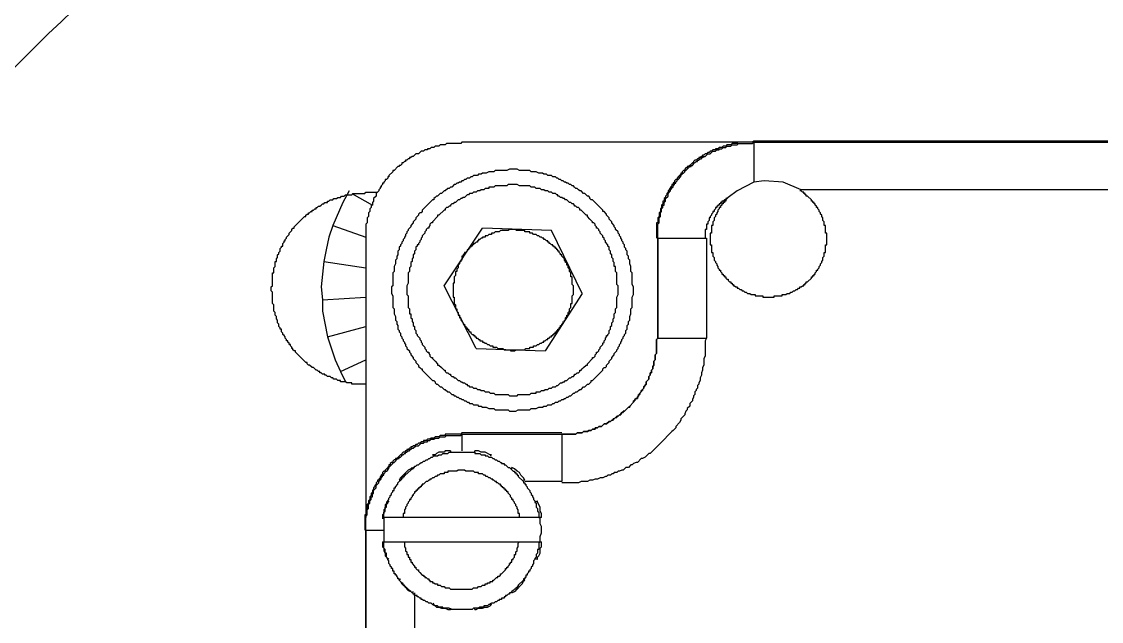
# Model space of a CAD drawing. Header units: inches. Extents: x 0 to 11, y 0.3 to 17.
# Drawn here: x 1.012 to 1.715, y 6.819 to 7.209 of the extents above; entities that cross this region are included whole.
import ezdxf

# ---------------------------------------------------------------- set-up
doc = ezdxf.new("R2010")
doc.units = ezdxf.units.IN
doc.header["$MEASUREMENT"] = 0
doc.layers.add('Layer 1', color=7, linetype='Continuous')

msp = doc.modelspace()

# ---------------------------------------------------------------- linework, layer by layer
at = {"layer": 'Layer 1', "color": 7, "lineweight": 25, "true_color": 0xffffff}
for points in [[(1.00667, 7.17917), (1.02917, 7.20166), (1.0375, 7.20916), (1.045, 7.21666)], [(1.29833, 7.13083), (1.2975, 7.13), (1.28833, 7.13), (1.2875, 7.12916), (1.28417, 7.12916), (1.28333, 7.12834), (1.28084, 7.12834), (1.28, 7.1275), (1.27833, 7.1275), (1.2775, 7.12667), (1.27583, 7.12667), (1.27583, 7.12583), (1.27417, 7.12583), (1.27334, 7.125), (1.27167, 7.125), (1.27083, 7.12417), (1.27, 7.12333), (1.26833, 7.12333), (1.26667, 7.12166), (1.26584, 7.12166), (1.265, 7.12084), (1.26417, 7.12084), (1.26417, 7.12), (1.26333, 7.12), (1.2625, 7.11917), (1.26166, 7.11917), (1.26166, 7.11833), (1.26083, 7.11833), (1.26, 7.1175), (1.25917, 7.1175), (1.25917, 7.11667), (1.25833, 7.11583), (1.2575, 7.11583), (1.2575, 7.115), (1.25667, 7.115), (1.25416, 7.11249), (1.25334, 7.11249), (1.25334, 7.11167), (1.25083, 7.10917), (1.25083, 7.10833), (1.25, 7.10833), (1.25, 7.1075), (1.24917, 7.10666), (1.24833, 7.10666), (1.24833, 7.10583), (1.2475, 7.10499), (1.2475, 7.10417), (1.24666, 7.10417), (1.24666, 7.10334), (1.24584, 7.1025), (1.24584, 7.10167), (1.245, 7.10167), (1.245, 7.10083), (1.24417, 7.1), (1.24417, 7.09916), (1.2425, 7.09749), (1.2425, 7.09584), (1.24083, 7.09417), (1.24083, 7.0925), (1.24, 7.09166), (1.24, 7.09001), (1.23917, 7.09001), (1.23917, 7.08834), (1.23834, 7.0875), (1.23834, 7.08583), (1.2375, 7.085), (1.2375, 7.08251), (1.23667, 7.08167), (1.23667, 7.07833), (1.23583, 7.0775), (1.23583, 7.06833)], [(1.48083, 7.13083), (1.29833, 7.13083)], [(1.48834, 7.13167), (1.4875, 7.13083), (1.4775, 7.13083), (1.4775, 7.13), (1.47417, 7.13), (1.47333, 7.12916), (1.47083, 7.12916), (1.47, 7.12834), (1.46834, 7.12834), (1.4675, 7.1275), (1.46583, 7.1275), (1.465, 7.12667), (1.46333, 7.12667), (1.46333, 7.12583), (1.46167, 7.12583), (1.46084, 7.125), (1.46, 7.125), (1.45917, 7.12417), (1.45833, 7.12417), (1.4575, 7.12333), (1.45667, 7.12333), (1.45583, 7.1225), (1.455, 7.1225), (1.455, 7.12166), (1.45417, 7.12166), (1.45334, 7.12084), (1.4525, 7.12084), (1.4525, 7.12), (1.45167, 7.12), (1.45083, 7.11917), (1.45, 7.11917), (1.44916, 7.11833), (1.44916, 7.1175), (1.44833, 7.1175), (1.4475, 7.11667), (1.44667, 7.11583), (1.44583, 7.115), (1.445, 7.115), (1.445, 7.11416), (1.44417, 7.11416), (1.44333, 7.11334), (1.44333, 7.11249), (1.4425, 7.11249), (1.44166, 7.11167), (1.44166, 7.11084), (1.44084, 7.11084), (1.44084, 7.11), (1.44, 7.10917), (1.43917, 7.10833), (1.43833, 7.1075), (1.43833, 7.10666), (1.4375, 7.10666), (1.43667, 7.10583), (1.43667, 7.10499), (1.43583, 7.10417), (1.43583, 7.10334), (1.435, 7.10334), (1.435, 7.1025), (1.43416, 7.10167), (1.43416, 7.10083), (1.43334, 7.10083), (1.43334, 7.1), (1.4325, 7.09916), (1.4325, 7.09833), (1.43167, 7.09749), (1.43167, 7.09667), (1.43083, 7.09584), (1.43083, 7.095), (1.43, 7.09417), (1.43, 7.0925), (1.42917, 7.0925), (1.42917, 7.09083), (1.42833, 7.09001), (1.42833, 7.08834), (1.4275, 7.0875), (1.4275, 7.08583), (1.42667, 7.085), (1.42667, 7.08251), (1.42584, 7.08167), (1.42584, 7.07833), (1.425, 7.07833), (1.425, 7.06833)], [(1.42584, 7.06833), (1.42584, 7.0775), (1.42667, 7.07833), (1.42667, 7.08167), (1.4275, 7.08251), (1.4275, 7.085), (1.42833, 7.08583), (1.42833, 7.0875), (1.42917, 7.08834), (1.42917, 7.09001), (1.43, 7.09001), (1.43, 7.09166), (1.43083, 7.0925), (1.43083, 7.09417), (1.4325, 7.09584), (1.4325, 7.09749), (1.43416, 7.09916), (1.43416, 7.1), (1.435, 7.10083), (1.435, 7.10167), (1.43583, 7.10167), (1.43583, 7.1025), (1.43667, 7.10334), (1.43667, 7.10417), (1.4375, 7.10417), (1.4375, 7.10499), (1.43833, 7.10583), (1.43833, 7.10666), (1.43917, 7.10666), (1.44, 7.1075), (1.44, 7.10833), (1.44084, 7.10833), (1.44084, 7.10917), (1.44333, 7.11167), (1.44333, 7.11249), (1.44417, 7.11249), (1.44667, 7.115), (1.4475, 7.115), (1.4475, 7.11583), (1.44833, 7.11583), (1.44916, 7.11667), (1.44916, 7.1175), (1.45, 7.1175), (1.45083, 7.11833), (1.45167, 7.11833), (1.45167, 7.11917), (1.4525, 7.11917), (1.45334, 7.12), (1.45417, 7.12), (1.45417, 7.12084), (1.455, 7.12084), (1.45583, 7.12166), (1.45667, 7.12166), (1.4575, 7.1225), (1.45833, 7.12333), (1.46, 7.12333), (1.46084, 7.12417), (1.46167, 7.125), (1.46333, 7.125), (1.46417, 7.12583), (1.46583, 7.12583), (1.46583, 7.12667), (1.4675, 7.12667), (1.46834, 7.1275), (1.47, 7.1275), (1.47083, 7.12834), (1.47333, 7.12834), (1.47417, 7.12916), (1.4775, 7.12916), (1.47833, 7.13), (1.4875, 7.13), (1.48834, 7.13083), (1.48834, 7.10499), (1.4775, 7.09916), (1.47167, 7.095), (1.47083, 7.09417), (1.47, 7.09417), (1.47, 7.09333), (1.46916, 7.09333), (1.46834, 7.0925), (1.4675, 7.0925), (1.4675, 7.09166), (1.46667, 7.09166), (1.46667, 7.09083), (1.46583, 7.09083), (1.46583, 7.09001), (1.465, 7.09001), (1.465, 7.08917), (1.46417, 7.08917), (1.46417, 7.08834), (1.46333, 7.08834), (1.46333, 7.0875), (1.4625, 7.08667), (1.4625, 7.08583), (1.46167, 7.08583), (1.46167, 7.085), (1.46084, 7.08416), (1.46084, 7.08333), (1.46, 7.08251), (1.46, 7.08167), (1.45917, 7.08167), (1.45917, 7.08), (1.45833, 7.07917), (1.45833, 7.0775), (1.4575, 7.0775), (1.4575, 7.07416), (1.45667, 7.07416), (1.45667, 7.06833)], [(2.10333, 7.13167), (1.48834, 7.13167)], [(1.48834, 7.13083), (2.10333, 7.13083)], [(1.32834, 6.95667), (1.32917, 6.95584), (1.33333, 6.95584), (1.335, 6.95667), (1.3425, 6.95667), (1.34334, 6.95751), (1.34667, 6.95751), (1.34833, 6.95833), (1.35083, 6.95833), (1.35166, 6.95916), (1.35333, 6.95916), (1.35417, 6.96), (1.35667, 6.96), (1.3575, 6.96083), (1.35833, 6.96083), (1.35916, 6.96167), (1.36083, 6.96167), (1.36167, 6.9625), (1.3625, 6.9625), (1.36334, 6.96334), (1.36417, 6.96334), (1.365, 6.96417), (1.36583, 6.96417), (1.36667, 6.96501), (1.3675, 6.96501), (1.36833, 6.96583), (1.36917, 6.96583), (1.37084, 6.9675), (1.37166, 6.9675), (1.3725, 6.96833), (1.37333, 6.96833), (1.37417, 6.96917), (1.375, 6.97), (1.37583, 6.97), (1.3775, 6.97167), (1.37834, 6.97167), (1.38, 6.97333), (1.38083, 6.97333), (1.3825, 6.975), (1.3825, 6.97583), (1.38333, 6.97583), (1.38417, 6.97667), (1.385, 6.9775), (1.39, 6.9825), (1.39, 6.98333), (1.39084, 6.98417), (1.39167, 6.98417), (1.3925, 6.985), (1.3925, 6.98584), (1.39417, 6.98749), (1.39417, 6.98834), (1.395, 6.98916), (1.39583, 6.99), (1.39583, 6.99083), (1.3975, 6.9925), (1.3975, 6.99333), (1.39917, 6.995), (1.39917, 6.99584), (1.4, 6.99666), (1.4, 6.9975), (1.40083, 6.99833), (1.40083, 6.99917), (1.40167, 7), (1.40167, 7.00083), (1.4025, 7.00167), (1.4025, 7.0025), (1.40333, 7.00334), (1.40333, 7.00416), (1.40417, 7.005), (1.40417, 7.00583), (1.405, 7.00667), (1.405, 7.00833), (1.40584, 7.00917), (1.40584, 7.01166), (1.40666, 7.01251), (1.40666, 7.01416), (1.4075, 7.015), (1.4075, 7.0175), (1.40833, 7.01917), (1.40833, 7.0225), (1.40917, 7.02333), (1.40917, 7.03), (1.41, 7.03167), (1.41, 7.03666), (1.40917, 7.03833), (1.40917, 7.04583), (1.40833, 7.04667), (1.40833, 7.04999), (1.4075, 7.05166), (1.4075, 7.05417), (1.40666, 7.055), (1.40666, 7.05667), (1.40584, 7.0575), (1.40584, 7.06), (1.405, 7.06083), (1.405, 7.06167), (1.40417, 7.0625), (1.40417, 7.06417), (1.40333, 7.065), (1.40333, 7.06584), (1.4025, 7.06666), (1.4025, 7.0675), (1.40167, 7.06833), (1.40167, 7.06917), (1.40083, 7.07), (1.40083, 7.07083), (1.4, 7.07167), (1.4, 7.0725), (1.39834, 7.07416), (1.39834, 7.07501), (1.3975, 7.07583), (1.3975, 7.07666), (1.39583, 7.07833), (1.39583, 7.07917), (1.39417, 7.08084), (1.39417, 7.08167), (1.3925, 7.08333), (1.3925, 7.08416), (1.39084, 7.08583), (1.39, 7.08583), (1.39, 7.08667), (1.38917, 7.0875), (1.38833, 7.08834), (1.385, 7.09166), (1.38417, 7.0925), (1.38333, 7.09333), (1.3825, 7.09333), (1.38167, 7.09417), (1.38167, 7.095), (1.38083, 7.09584), (1.38, 7.09584), (1.37834, 7.09749), (1.3775, 7.09749), (1.37583, 7.09916), (1.375, 7.09916), (1.37417, 7.1), (1.37333, 7.10083), (1.3725, 7.10083), (1.37166, 7.10167), (1.37084, 7.1025), (1.37, 7.1025), (1.36917, 7.10334), (1.36833, 7.10334), (1.3675, 7.10417), (1.36667, 7.10417), (1.36583, 7.10499), (1.365, 7.10499), (1.36417, 7.10583), (1.36334, 7.10583), (1.3625, 7.10666), (1.36167, 7.10666), (1.36083, 7.1075), (1.36, 7.1075), (1.35916, 7.10833), (1.3575, 7.10833), (1.35667, 7.10917), (1.35417, 7.10917), (1.35333, 7.11), (1.35166, 7.11), (1.35083, 7.11084), (1.34833, 7.11084), (1.34667, 7.11167), (1.34334, 7.11167), (1.3425, 7.11249), (1.33584, 7.11249), (1.33417, 7.11334), (1.32917, 7.11334), (1.3275, 7.11249), (1.32, 7.11249), (1.31917, 7.11167), (1.31584, 7.11167), (1.31417, 7.11084), (1.31167, 7.11084), (1.31083, 7.11), (1.30916, 7.11), (1.30834, 7.10917), (1.30583, 7.10917), (1.305, 7.10833), (1.30417, 7.10833), (1.30333, 7.1075), (1.30167, 7.1075), (1.30084, 7.10666), (1.3, 7.10666), (1.29917, 7.10583), (1.29833, 7.10583), (1.2975, 7.10499), (1.29666, 7.10499), (1.29583, 7.10417), (1.295, 7.10417), (1.29417, 7.10334), (1.29333, 7.10334), (1.29167, 7.10167), (1.29083, 7.10167), (1.29, 7.10083), (1.28916, 7.10083), (1.2875, 7.09916), (1.28667, 7.09916), (1.285, 7.09749), (1.28417, 7.09749), (1.2825, 7.09584), (1.28166, 7.09584), (1.28084, 7.095), (1.28, 7.09417), (1.28, 7.09333), (1.27917, 7.09333), (1.27417, 7.08834), (1.27334, 7.0875), (1.2725, 7.08667), (1.2725, 7.08583), (1.27167, 7.085), (1.27083, 7.085), (1.27, 7.08416), (1.27, 7.08333), (1.26917, 7.08251), (1.26833, 7.08167), (1.26833, 7.08084), (1.2675, 7.08), (1.26667, 7.07917), (1.26667, 7.07833), (1.265, 7.07666), (1.265, 7.07583), (1.26333, 7.07416), (1.26333, 7.07334), (1.2625, 7.0725), (1.2625, 7.07167), (1.26166, 7.07083), (1.26166, 7.07), (1.26083, 7.06917), (1.26083, 7.06833), (1.26, 7.0675), (1.26, 7.06666), (1.25917, 7.06584), (1.25917, 7.065), (1.25833, 7.06417), (1.25833, 7.06333), (1.2575, 7.0625), (1.2575, 7.06083), (1.25667, 7.06), (1.25667, 7.0575), (1.25583, 7.05667), (1.25583, 7.055), (1.255, 7.05417), (1.255, 7.05166), (1.25416, 7.04999), (1.25416, 7.04667), (1.25334, 7.04583), (1.25334, 7.0375), (1.2525, 7.03666), (1.2525, 7.0325), (1.25334, 7.03083), (1.25334, 7.02333), (1.25416, 7.0225), (1.25416, 7.01917), (1.255, 7.0175), (1.255, 7.015), (1.25583, 7.01416), (1.25583, 7.01251), (1.25667, 7.01166), (1.25667, 7.00917), (1.2575, 7.00833), (1.2575, 7.0075), (1.25833, 7.00667), (1.25833, 7.005), (1.25917, 7.00416), (1.25917, 7.00334), (1.26, 7.0025), (1.26, 7.00167), (1.26083, 7.00083), (1.26083, 7), (1.26166, 6.99917), (1.26166, 6.99833), (1.2625, 6.9975), (1.2625, 6.99666), (1.26417, 6.995), (1.26417, 6.99417), (1.265, 6.99333), (1.265, 6.9925), (1.26667, 6.99083), (1.26667, 6.99), (1.26833, 6.98834), (1.26833, 6.98749), (1.26917, 6.98667), (1.27, 6.98584), (1.27, 6.985), (1.27083, 6.98417), (1.27167, 6.98333), (1.2725, 6.98333), (1.2725, 6.9825), (1.27833, 6.97667), (1.27917, 6.97583), (1.28, 6.97583), (1.28084, 6.975), (1.28084, 6.97416), (1.28166, 6.97333), (1.2825, 6.97333), (1.28417, 6.97167), (1.285, 6.97167), (1.28667, 6.97), (1.2875, 6.97), (1.28916, 6.96833), (1.29, 6.96833), (1.29083, 6.9675), (1.29167, 6.96666), (1.2925, 6.96666), (1.29333, 6.96583), (1.29417, 6.96583), (1.295, 6.96501), (1.29583, 6.96501), (1.29666, 6.96417), (1.2975, 6.96417), (1.29833, 6.96334), (1.29917, 6.96334), (1.3, 6.9625), (1.30084, 6.9625), (1.30167, 6.96167), (1.3025, 6.96167), (1.30333, 6.96083), (1.305, 6.96083), (1.30583, 6.96), (1.30834, 6.96), (1.30916, 6.95916), (1.31083, 6.95916), (1.31167, 6.95833), (1.31417, 6.95833), (1.31584, 6.95751), (1.31917, 6.95751), (1.32, 6.95667), (1.32834, 6.95667)], [(1.32834, 6.96666), (1.32917, 6.96583), (1.33417, 6.96583), (1.335, 6.96666), (1.3425, 6.96666), (1.34334, 6.9675), (1.34667, 6.9675), (1.34667, 6.96833), (1.34917, 6.96833), (1.35, 6.96917), (1.35166, 6.96917), (1.3525, 6.97), (1.35417, 6.97), (1.355, 6.97084), (1.35667, 6.97084), (1.3575, 6.97167), (1.35916, 6.97167), (1.36, 6.97249), (1.36083, 6.97249), (1.3625, 6.97416), (1.36334, 6.97416), (1.36417, 6.975), (1.365, 6.975), (1.36583, 6.97583), (1.36667, 6.97583), (1.3675, 6.97667), (1.36833, 6.9775), (1.36917, 6.9775), (1.37, 6.97834), (1.37084, 6.97834), (1.37166, 6.97917), (1.37166, 6.97999), (1.3725, 6.97999), (1.37333, 6.98083), (1.37417, 6.98083), (1.375, 6.98166), (1.375, 6.9825), (1.37583, 6.9825), (1.37667, 6.98333), (1.3775, 6.98417), (1.37916, 6.98584), (1.38, 6.98584), (1.38, 6.98667), (1.38333, 6.99), (1.38333, 6.99083), (1.38417, 6.99083), (1.385, 6.99167), (1.385, 6.9925), (1.38583, 6.99333), (1.38583, 6.99417), (1.38666, 6.99417), (1.3875, 6.995), (1.3875, 6.99584), (1.38833, 6.99666), (1.38833, 6.9975), (1.39, 6.99917), (1.39, 7), (1.39084, 7.00083), (1.39084, 7.00167), (1.39167, 7.0025), (1.39167, 7.00334), (1.3925, 7.00416), (1.3925, 7.005), (1.39333, 7.005), (1.39333, 7.00583), (1.39417, 7.00667), (1.39417, 7.00833), (1.395, 7.00917), (1.395, 7.01084), (1.39583, 7.01166), (1.39583, 7.01333), (1.39667, 7.01416), (1.39667, 7.01583), (1.3975, 7.01667), (1.3975, 7.01917), (1.39834, 7.02001), (1.39834, 7.0225), (1.39917, 7.02333), (1.39917, 7.03), (1.4, 7.03167), (1.4, 7.0375), (1.39917, 7.03833), (1.39917, 7.04583), (1.39834, 7.04667), (1.39834, 7.04999), (1.3975, 7.04999), (1.3975, 7.0525), (1.39667, 7.05333), (1.39667, 7.055), (1.39583, 7.05583), (1.39583, 7.0575), (1.395, 7.05834), (1.395, 7.06), (1.39417, 7.06083), (1.39417, 7.0625), (1.39333, 7.06333), (1.39333, 7.06417), (1.39167, 7.06584), (1.39167, 7.06666), (1.39084, 7.0675), (1.39084, 7.06833), (1.39, 7.06917), (1.39, 7.07), (1.38833, 7.07167), (1.38833, 7.0725), (1.3875, 7.07334), (1.3875, 7.07416), (1.38666, 7.07501), (1.38583, 7.07501), (1.38583, 7.07583), (1.385, 7.07666), (1.385, 7.0775), (1.38417, 7.07833), (1.38333, 7.07833), (1.38333, 7.07917), (1.3825, 7.08), (1.38167, 7.08084), (1.38, 7.08251), (1.38, 7.08333), (1.37916, 7.08333), (1.37583, 7.08667), (1.375, 7.08667), (1.375, 7.0875), (1.37417, 7.08834), (1.37333, 7.08834), (1.3725, 7.08917), (1.37166, 7.08917), (1.37166, 7.09001), (1.37084, 7.09083), (1.37, 7.09083), (1.36917, 7.09166), (1.36833, 7.09166), (1.36667, 7.09333), (1.36583, 7.09333), (1.365, 7.09417), (1.36417, 7.09417), (1.36334, 7.095), (1.3625, 7.095), (1.36167, 7.09584), (1.36083, 7.09584), (1.36083, 7.09667), (1.36, 7.09667), (1.35916, 7.09749), (1.3575, 7.09749), (1.35667, 7.09833), (1.355, 7.09833), (1.35417, 7.09916), (1.3525, 7.09916), (1.35166, 7.1), (1.35, 7.1), (1.34917, 7.10083), (1.34667, 7.10083), (1.34583, 7.10167), (1.34334, 7.10167), (1.3425, 7.1025), (1.33584, 7.1025), (1.33417, 7.10334), (1.32834, 7.10334), (1.3275, 7.1025), (1.32, 7.1025), (1.31917, 7.10167), (1.31584, 7.10167), (1.31584, 7.10083), (1.31333, 7.10083), (1.3125, 7.1), (1.31083, 7.1), (1.31, 7.09916), (1.30834, 7.09916), (1.3075, 7.09833), (1.30583, 7.09833), (1.305, 7.09749), (1.30333, 7.09749), (1.3025, 7.09667), (1.30167, 7.09667), (1.30084, 7.09584), (1.3, 7.095), (1.29917, 7.095), (1.29833, 7.09417), (1.2975, 7.09417), (1.29666, 7.09333), (1.29583, 7.09333), (1.29417, 7.09166), (1.29333, 7.09166), (1.2925, 7.09083), (1.29167, 7.09083), (1.29083, 7.09001), (1.29083, 7.08917), (1.29, 7.08917), (1.28916, 7.08834), (1.28833, 7.08834), (1.2875, 7.0875), (1.2875, 7.08667), (1.28667, 7.08667), (1.28333, 7.08333), (1.2825, 7.08333), (1.2825, 7.08251), (1.27917, 7.07917), (1.27917, 7.07833), (1.27833, 7.07833), (1.2775, 7.0775), (1.2775, 7.07666), (1.27667, 7.07583), (1.27667, 7.07501), (1.27583, 7.07501), (1.275, 7.07416), (1.275, 7.07334), (1.27417, 7.0725), (1.27417, 7.07167), (1.2725, 7.07), (1.2725, 7.06917), (1.27167, 7.06833), (1.27167, 7.0675), (1.27083, 7.06666), (1.27083, 7.06584), (1.27, 7.065), (1.27, 7.06417), (1.26917, 7.06417), (1.26917, 7.06333), (1.26833, 7.0625), (1.26833, 7.06083), (1.2675, 7.06), (1.2675, 7.05834), (1.26667, 7.0575), (1.26667, 7.05583), (1.26584, 7.055), (1.26584, 7.05333), (1.265, 7.0525), (1.265, 7.04999), (1.26417, 7.04917), (1.26417, 7.04667), (1.26333, 7.04583), (1.26333, 7.03917), (1.2625, 7.0375), (1.2625, 7.03167), (1.26333, 7.03083), (1.26333, 7.02333), (1.26417, 7.0225), (1.26417, 7.01917), (1.265, 7.01917), (1.265, 7.01667), (1.26584, 7.01583), (1.26584, 7.01416), (1.26667, 7.01333), (1.26667, 7.01166), (1.2675, 7.01084), (1.2675, 7.00917), (1.26833, 7.00833), (1.26833, 7.00667), (1.26917, 7.00583), (1.26917, 7.005), (1.27083, 7.00334), (1.27083, 7.0025), (1.27167, 7.00167), (1.27167, 7.00083), (1.2725, 7), (1.2725, 6.99917), (1.27417, 6.9975), (1.27417, 6.99666), (1.275, 6.99584), (1.275, 6.995), (1.27583, 6.99417), (1.27667, 6.99417), (1.27667, 6.99333), (1.2775, 6.9925), (1.2775, 6.99167), (1.27833, 6.99083), (1.27917, 6.99083), (1.27917, 6.99), (1.28, 6.98916), (1.28084, 6.98834), (1.2825, 6.98667), (1.2825, 6.98584), (1.28333, 6.98584), (1.285, 6.98417), (1.28583, 6.98333), (1.28667, 6.9825), (1.2875, 6.9825), (1.2875, 6.98166), (1.28833, 6.98083), (1.28916, 6.98083), (1.29, 6.97999), (1.29083, 6.97999), (1.29083, 6.97917), (1.29167, 6.97834), (1.2925, 6.97834), (1.29333, 6.9775), (1.29417, 6.9775), (1.295, 6.97667), (1.29583, 6.97583), (1.29666, 6.97583), (1.2975, 6.975), (1.29833, 6.975), (1.29917, 6.97416), (1.3, 6.97416), (1.30084, 6.97333), (1.30167, 6.97333), (1.30167, 6.97249), (1.3025, 6.97249), (1.30333, 6.97167), (1.305, 6.97167), (1.30583, 6.97084), (1.3075, 6.97084), (1.30834, 6.97), (1.31, 6.97), (1.31083, 6.96917), (1.3125, 6.96917), (1.31333, 6.96833), (1.31584, 6.96833), (1.31666, 6.9675), (1.31917, 6.9675), (1.32, 6.96666), (1.32834, 6.96666)], [(2.0725, 7.1), (1.51917, 7.1), (1.5075, 7.10499), (1.495, 7.10583), (1.48834, 7.10499)], [(1.23583, 6.97333), (1.22666, 6.97333), (1.22666, 6.97416), (1.22333, 6.97416), (1.2225, 6.975), (1.21916, 6.975), (1.21916, 6.97583), (1.2175, 6.97583), (1.21667, 6.97667), (1.215, 6.97667), (1.21417, 6.9775), (1.21333, 6.9775), (1.2125, 6.97834), (1.21084, 6.97834), (1.21, 6.97917), (1.20917, 6.97917), (1.20917, 6.97999), (1.2075, 6.97999), (1.20667, 6.98083), (1.20583, 6.98083), (1.20583, 6.98166), (1.205, 6.98166), (1.20417, 6.9825), (1.20334, 6.9825), (1.2025, 6.98333), (1.20167, 6.98417), (1.20083, 6.98417), (1.19916, 6.98584), (1.19833, 6.98584), (1.1975, 6.98667), (1.1975, 6.98749), (1.19667, 6.98749), (1.19, 6.99417), (1.19, 6.995), (1.18917, 6.995), (1.18833, 6.99584), (1.18833, 6.99666), (1.1875, 6.99666), (1.1875, 6.9975), (1.18667, 6.99833), (1.18667, 6.99917), (1.18583, 6.99917), (1.18583, 7), (1.185, 7.00083), (1.185, 7.00167), (1.18416, 7.00167), (1.18416, 7.0025), (1.18334, 7.00334), (1.18334, 7.00416), (1.1825, 7.005), (1.18167, 7.00583), (1.18167, 7.00667), (1.18083, 7.0075), (1.18083, 7.00917), (1.18, 7.00917), (1.18, 7.01), (1.17917, 7.01084), (1.17917, 7.01251), (1.17833, 7.01333), (1.17833, 7.015), (1.1775, 7.01583), (1.1775, 7.0175), (1.17667, 7.01834), (1.17667, 7.02001), (1.17584, 7.02083), (1.17584, 7.025), (1.175, 7.02584), (1.175, 7.03334), (1.17417, 7.03417), (1.17417, 7.03666), (1.175, 7.0375), (1.175, 7.04583), (1.17584, 7.04583), (1.17584, 7.04917), (1.17667, 7.04999), (1.17667, 7.05333), (1.1775, 7.05333), (1.1775, 7.055), (1.17833, 7.05583), (1.17833, 7.0575), (1.17917, 7.05834), (1.17917, 7.05916), (1.18, 7.06), (1.18, 7.06167), (1.18083, 7.0625), (1.18083, 7.06333), (1.18167, 7.06333), (1.18167, 7.065), (1.1825, 7.06584), (1.1825, 7.06666), (1.18334, 7.06666), (1.18334, 7.0675), (1.18416, 7.06833), (1.18416, 7.06917), (1.18583, 7.07083), (1.18583, 7.07167), (1.18667, 7.0725), (1.1875, 7.07334), (1.1875, 7.07416), (1.18833, 7.07501), (1.18917, 7.07501), (1.18917, 7.07583), (1.19333, 7.08), (1.19417, 7.08084), (1.19583, 7.08251), (1.19667, 7.08251), (1.19667, 7.08333), (1.1975, 7.08416), (1.19833, 7.08416), (1.19833, 7.085), (1.19916, 7.085), (1.2, 7.08583), (1.20083, 7.08583), (1.20083, 7.08667), (1.20167, 7.08667), (1.2025, 7.0875), (1.20334, 7.0875), (1.20334, 7.08834), (1.20417, 7.08834), (1.205, 7.08917), (1.20583, 7.08917), (1.20667, 7.09001), (1.2075, 7.09083), (1.20833, 7.09083), (1.20917, 7.09166), (1.21084, 7.09166), (1.21084, 7.0925), (1.21167, 7.0925), (1.2125, 7.09333), (1.21417, 7.09333), (1.215, 7.09417), (1.21667, 7.09417), (1.2175, 7.095), (1.21916, 7.095), (1.22, 7.09584), (1.22167, 7.09584), (1.2225, 7.09667), (1.22666, 7.09667), (1.2275, 7.09749), (1.235, 7.09749), (1.23583, 7.09833), (1.2375, 7.09833)], [(1.225, 7.09916), (1.22083, 7.09166), (1.21417, 7.07666)], [(1.22666, 7.09749), (1.24, 7.09001)], [(1.2375, 7.09833), (1.24333, 7.09833)], [(1.47167, 7.095), (1.47, 7.09333), (1.47, 7.0925), (1.46916, 7.0925), (1.46916, 7.09166), (1.46834, 7.09166), (1.46834, 7.09083), (1.4675, 7.09083), (1.4675, 7.09001), (1.46667, 7.08917), (1.46667, 7.08834), (1.46583, 7.08834), (1.46583, 7.0875), (1.465, 7.08667), (1.465, 7.08583), (1.46417, 7.085), (1.46417, 7.08416), (1.46333, 7.08333), (1.46333, 7.08251), (1.4625, 7.08167), (1.4625, 7.08), (1.46167, 7.07917), (1.46167, 7.07666), (1.46084, 7.07666), (1.46084, 7.07167), (1.46, 7.07167), (1.46, 7.06417), (1.46084, 7.06417), (1.46084, 7.05916), (1.46167, 7.05916), (1.46167, 7.05667), (1.4625, 7.05583), (1.4625, 7.05417), (1.46333, 7.05333), (1.46333, 7.0525), (1.46417, 7.05166), (1.46417, 7.05084), (1.465, 7.04999), (1.465, 7.04917), (1.46583, 7.04834), (1.46583, 7.0475), (1.46667, 7.0475), (1.46667, 7.04667), (1.4675, 7.04583), (1.4675, 7.045), (1.46834, 7.045), (1.46834, 7.04416), (1.46916, 7.04416), (1.46916, 7.04333), (1.47, 7.04333), (1.47, 7.04249), (1.47083, 7.04167), (1.47167, 7.04167), (1.47167, 7.04084), (1.4725, 7.04), (1.47333, 7.04), (1.47333, 7.03917), (1.47417, 7.03917), (1.47417, 7.03833), (1.475, 7.03833), (1.475, 7.0375), (1.47583, 7.0375), (1.47666, 7.03666), (1.4775, 7.03666), (1.4775, 7.03583), (1.47833, 7.03583), (1.47917, 7.03499), (1.48, 7.03499), (1.48083, 7.03417), (1.48167, 7.03417), (1.4825, 7.03334), (1.48333, 7.03334), (1.48416, 7.0325), (1.48583, 7.0325), (1.48667, 7.03167), (1.48917, 7.03167), (1.48917, 7.03083), (1.49417, 7.03083), (1.49417, 7.03), (1.50167, 7.03), (1.50167, 7.03083), (1.50667, 7.03083), (1.50667, 7.03167), (1.50917, 7.03167), (1.51, 7.0325), (1.51166, 7.0325), (1.5125, 7.03334), (1.51333, 7.03334), (1.51417, 7.03417), (1.515, 7.03417), (1.51584, 7.03499), (1.51667, 7.03499), (1.5175, 7.03583), (1.51833, 7.03583), (1.51833, 7.03666), (1.51917, 7.03666), (1.52, 7.0375), (1.52083, 7.0375), (1.52083, 7.03833), (1.52167, 7.03833), (1.52167, 7.03917), (1.5225, 7.03917), (1.5225, 7.04), (1.52334, 7.04), (1.52583, 7.04249), (1.52583, 7.04333), (1.52667, 7.04333), (1.52667, 7.04416), (1.5275, 7.04416), (1.5275, 7.045), (1.52833, 7.045), (1.52833, 7.04583), (1.52917, 7.04667), (1.52917, 7.0475), (1.53, 7.0475), (1.53, 7.04834), (1.53084, 7.04917), (1.53084, 7.04999), (1.53166, 7.05084), (1.53166, 7.05166), (1.5325, 7.0525), (1.5325, 7.05333), (1.53333, 7.05417), (1.53333, 7.05583), (1.53417, 7.05667), (1.53417, 7.05916), (1.535, 7.05916), (1.535, 7.06417), (1.53583, 7.06417), (1.53583, 7.07167), (1.535, 7.07167), (1.535, 7.07666), (1.53417, 7.07666), (1.53417, 7.07917), (1.53333, 7.08), (1.53333, 7.08167), (1.5325, 7.08251), (1.5325, 7.08333), (1.53166, 7.08416), (1.53166, 7.085), (1.53084, 7.08583), (1.53084, 7.08667), (1.53, 7.0875), (1.53, 7.08834), (1.52917, 7.08834), (1.52917, 7.08917), (1.52833, 7.09001), (1.52833, 7.09083), (1.5275, 7.09083), (1.5275, 7.09166), (1.52667, 7.09166), (1.52667, 7.0925), (1.52583, 7.0925), (1.52583, 7.09333), (1.52334, 7.09584), (1.5225, 7.09584), (1.5225, 7.09667), (1.52167, 7.09667), (1.52167, 7.09749), (1.52083, 7.09749), (1.52083, 7.09833), (1.52, 7.09833), (1.51917, 7.09916), (1.51833, 7.09916)], [(1.21417, 7.07666), (1.21167, 7.06917), (1.21, 7.06083), (1.20833, 7.05333), (1.23583, 7.04917)], [(1.21417, 7.07666), (1.23583, 7.06917)], [(1.3075, 6.99666), (1.28667, 7.0375), (1.31167, 7.07501)], [(1.33417, 7.07416), (1.32917, 7.07416), (1.32834, 7.07334), (1.32333, 7.07334), (1.3225, 7.0725), (1.32, 7.0725), (1.31917, 7.07167), (1.3175, 7.07167), (1.3175, 7.07083), (1.31584, 7.07083), (1.315, 7.07), (1.31333, 7.07), (1.31333, 7.06917), (1.31167, 7.06917), (1.31167, 7.06833), (1.31083, 7.06833), (1.31, 7.0675), (1.30916, 7.0675), (1.30916, 7.06666), (1.30834, 7.06666), (1.30834, 7.06584), (1.3075, 7.06584), (1.30667, 7.065), (1.30583, 7.065), (1.30583, 7.06417), (1.305, 7.06417), (1.305, 7.06333), (1.30417, 7.06333), (1.30417, 7.0625), (1.30333, 7.0625), (1.30333, 7.06167), (1.3025, 7.06167), (1.3025, 7.06083), (1.30167, 7.06083), (1.30167, 7.06), (1.30084, 7.05916), (1.3, 7.05916), (1.3, 7.05834), (1.29917, 7.0575), (1.29917, 7.05667), (1.29833, 7.05667), (1.29833, 7.05583)], [(1.35667, 7.07334), (1.31167, 7.07501)], [(1.36667, 7.0525), (1.36583, 7.0525), (1.36583, 7.05333), (1.365, 7.05417), (1.365, 7.055), (1.36417, 7.05583), (1.36334, 7.05667), (1.36334, 7.0575), (1.3625, 7.0575), (1.3625, 7.05834), (1.36167, 7.05916), (1.36167, 7.06), (1.36083, 7.06), (1.36083, 7.06083), (1.36, 7.06083), (1.36, 7.06167), (1.35916, 7.06167), (1.35916, 7.0625), (1.35833, 7.0625), (1.35833, 7.06333), (1.3575, 7.06333), (1.3575, 7.06417), (1.35667, 7.06417), (1.35583, 7.065), (1.355, 7.065), (1.355, 7.06584), (1.35417, 7.06584), (1.35417, 7.06666), (1.35333, 7.06666), (1.3525, 7.0675), (1.35166, 7.0675), (1.35166, 7.06833), (1.35083, 7.06833), (1.35, 7.06917), (1.34917, 7.06917), (1.34833, 7.07), (1.3475, 7.07), (1.34667, 7.07083), (1.345, 7.07083), (1.34416, 7.07167), (1.3425, 7.07167), (1.3425, 7.0725), (1.33917, 7.0725), (1.33917, 7.07334), (1.33333, 7.07334)], [(1.37667, 7.0325), (1.35667, 7.07334)], [(1.23583, 7.06833), (1.23583, 6.88666)], [(1.42584, 7.06833), (1.4575, 7.06833)], [(1.42584, 7.00334), (1.42584, 7.06833)], [(1.42584, 7.06833), (1.42584, 7.00334)], [(1.4575, 7.06833), (1.4575, 7.00334)], [(1.20833, 7.05333), (1.20667, 7.03666), (1.2075, 7.02833), (1.23583, 7.03)], [(1.29917, 7.05583), (1.29833, 7.055), (1.29833, 7.05417), (1.2975, 7.05417), (1.2975, 7.05333), (1.29666, 7.0525), (1.29666, 7.05166), (1.29583, 7.05084), (1.29583, 7.04917), (1.295, 7.04834), (1.295, 7.04667), (1.29417, 7.04667), (1.29417, 7.04416), (1.29333, 7.04333), (1.29333, 7.03917), (1.2925, 7.03917), (1.2925, 7.03), (1.29333, 7.03), (1.29333, 7.02584), (1.29417, 7.025), (1.29417, 7.0225), (1.295, 7.0225), (1.295, 7.02083), (1.29583, 7.02001), (1.29583, 7.01834), (1.29666, 7.01834), (1.29666, 7.01667), (1.2975, 7.01667)], [(1.365, 7.01416), (1.365, 7.015), (1.36583, 7.015), (1.36583, 7.01667), (1.36667, 7.0175), (1.36667, 7.01834), (1.3675, 7.01834), (1.3675, 7.02001), (1.36833, 7.02083), (1.36833, 7.0225), (1.36917, 7.02333), (1.36917, 7.02584), (1.37, 7.02584), (1.37, 7.03083), (1.37084, 7.03167), (1.37084, 7.0375), (1.37, 7.03833), (1.37, 7.04333), (1.36917, 7.04333), (1.36917, 7.04583), (1.36833, 7.04667), (1.36833, 7.04834), (1.3675, 7.04917), (1.3675, 7.05084), (1.36667, 7.05084), (1.36667, 7.0525)], [(1.37667, 7.0325), (1.3525, 6.995)], [(1.2075, 7.02833), (1.2075, 7.02083), (1.21084, 7.00416)], [(1.2975, 7.01667), (1.2975, 7.015), (1.29833, 7.015), (1.29833, 7.01416), (1.29917, 7.01333), (1.29917, 7.01251), (1.3, 7.01251), (1.3, 7.01166), (1.30084, 7.01084), (1.30084, 7.01), (1.30167, 7.01), (1.30167, 7.00917), (1.3025, 7.00917), (1.3025, 7.00833), (1.30333, 7.0075), (1.30417, 7.0075), (1.30417, 7.00667), (1.305, 7.00583), (1.30583, 7.00583), (1.30583, 7.005), (1.30667, 7.005), (1.30667, 7.00416), (1.3075, 7.00416), (1.3075, 7.00334), (1.30834, 7.00334), (1.30916, 7.0025), (1.31, 7.0025), (1.31, 7.00167), (1.31167, 7.00167), (1.31167, 7.00083), (1.3125, 7.00083), (1.31333, 7), (1.31417, 7), (1.315, 6.99917), (1.31584, 6.99917), (1.31666, 6.99833), (1.31833, 6.99833), (1.31833, 6.9975), (1.32083, 6.9975), (1.32167, 6.99666), (1.325, 6.99666), (1.32583, 6.99584), (1.33, 6.99584)], [(1.21084, 7.00416), (1.23583, 7.01084)], [(1.33, 6.99584), (1.33, 6.995), (1.3325, 6.995), (1.33333, 6.99584), (1.33917, 6.99584), (1.34, 6.99666), (1.3425, 6.99666), (1.3425, 6.9975), (1.345, 6.9975), (1.345, 6.99833), (1.34667, 6.99833), (1.3475, 6.99917), (1.34833, 6.99917), (1.34917, 7), (1.35, 7), (1.35083, 7.00083), (1.35166, 7.00083), (1.35166, 7.00167), (1.3525, 7.00167), (1.35333, 7.0025), (1.35417, 7.0025), (1.35417, 7.00334), (1.355, 7.00334), (1.35583, 7.00416), (1.35667, 7.00416), (1.35667, 7.005), (1.3575, 7.005), (1.3575, 7.00583), (1.35833, 7.00583), (1.35833, 7.00667), (1.35916, 7.00667), (1.35916, 7.0075), (1.36, 7.0075), (1.36, 7.00833), (1.36083, 7.00833), (1.36083, 7.00917), (1.36167, 7.00917), (1.36167, 7.01), (1.3625, 7.01084), (1.3625, 7.01166), (1.36334, 7.01166), (1.36334, 7.01251), (1.36417, 7.01333), (1.36417, 7.01416)], [(1.21084, 7.00416), (1.21583, 6.98916), (1.21916, 6.98166), (1.23583, 6.98916)], [(1.36334, 6.94084), (1.3725, 6.94084), (1.37333, 6.94166), (1.37667, 6.94166), (1.3775, 6.9425), (1.38, 6.9425), (1.38083, 6.94333), (1.3825, 6.94333), (1.38333, 6.94417), (1.385, 6.94417), (1.385, 6.945), (1.38666, 6.945), (1.3875, 6.94583), (1.38917, 6.94583), (1.39084, 6.9475), (1.3925, 6.9475), (1.39417, 6.94916), (1.395, 6.94916), (1.39583, 6.95001), (1.39667, 6.95001), (1.39667, 6.95083), (1.3975, 6.95083), (1.39834, 6.95166), (1.39917, 6.95166), (1.39917, 6.9525), (1.4, 6.9525), (1.40083, 6.95333), (1.40167, 6.95333), (1.40167, 6.95417), (1.4025, 6.955), (1.40333, 6.955), (1.40333, 6.95584), (1.40417, 6.95584), (1.405, 6.95667), (1.40584, 6.95751), (1.40666, 6.95833), (1.4075, 6.95833), (1.4075, 6.95916), (1.41, 6.96167), (1.41, 6.9625), (1.41083, 6.9625), (1.41083, 6.96334), (1.41167, 6.96417), (1.4125, 6.96417), (1.4125, 6.96501), (1.41333, 6.96583), (1.41333, 6.96666), (1.41416, 6.96666), (1.41416, 6.9675), (1.415, 6.96833), (1.415, 6.96917), (1.41583, 6.96917), (1.41583, 6.97), (1.41667, 6.97084), (1.41667, 6.97167), (1.41833, 6.97333), (1.41833, 6.975), (1.41917, 6.97583), (1.42, 6.97667), (1.42, 6.97834), (1.42083, 6.97917), (1.42083, 6.98083), (1.42166, 6.98083), (1.42166, 6.9825), (1.4225, 6.98333), (1.4225, 6.985), (1.42333, 6.98584), (1.42333, 6.98834), (1.42417, 6.98916), (1.42417, 6.9925), (1.425, 6.99333), (1.425, 7.0025), (1.42584, 7.00334), (1.4575, 7.00334), (1.45667, 7.00167), (1.45667, 6.99167), (1.45583, 6.99), (1.45583, 6.98584), (1.455, 6.98417), (1.455, 6.9825), (1.45417, 6.98083), (1.45417, 6.97917), (1.45334, 6.9775), (1.45334, 6.97583), (1.4525, 6.97416), (1.4525, 6.97333), (1.45167, 6.97249), (1.45167, 6.97084), (1.45083, 6.97), (1.45083, 6.96917), (1.45, 6.96833), (1.45, 6.96666), (1.44916, 6.96583), (1.44916, 6.96501), (1.44833, 6.96334), (1.44833, 6.9625), (1.4475, 6.96167), (1.44667, 6.96083), (1.44667, 6.95916), (1.445, 6.95751), (1.445, 6.95667), (1.44417, 6.95584), (1.44333, 6.95417), (1.44333, 6.95333), (1.44084, 6.95083), (1.44084, 6.95001), (1.44, 6.94834), (1.4375, 6.94583), (1.4375, 6.945), (1.43667, 6.94417), (1.43583, 6.94333), (1.435, 6.9425), (1.4275, 6.935), (1.42667, 6.93416), (1.42584, 6.93334), (1.42083, 6.92833), (1.42, 6.92833), (1.4175, 6.92584), (1.41583, 6.92499), (1.415, 6.92499), (1.4125, 6.9225), (1.41167, 6.9225), (1.41, 6.92167), (1.40917, 6.92083), (1.40833, 6.92083), (1.40666, 6.91916), (1.405, 6.91916), (1.40333, 6.91749), (1.4025, 6.91749), (1.40083, 6.91667), (1.4, 6.91667), (1.39917, 6.91584), (1.3975, 6.91584), (1.39667, 6.915), (1.39583, 6.915), (1.395, 6.91417), (1.39333, 6.91417), (1.3925, 6.91333), (1.39167, 6.91333), (1.39, 6.9125), (1.38833, 6.9125), (1.38666, 6.91166), (1.385, 6.91166), (1.38333, 6.91083), (1.38167, 6.91083), (1.38, 6.90999), (1.37583, 6.90999), (1.37417, 6.90917), (1.36334, 6.90917)], [(1.42584, 7.00334), (1.425, 7.0025), (1.425, 6.99333), (1.42417, 6.9925), (1.42417, 6.98916), (1.42333, 6.98834), (1.42333, 6.98584), (1.4225, 6.985), (1.4225, 6.98333), (1.42166, 6.9825), (1.42166, 6.98083), (1.42083, 6.98083), (1.42083, 6.97917), (1.42, 6.97834), (1.42, 6.97667), (1.41917, 6.97583), (1.41833, 6.975), (1.41833, 6.97333), (1.41667, 6.97167), (1.41667, 6.97084), (1.41583, 6.97), (1.41583, 6.96917), (1.415, 6.96917), (1.415, 6.96833), (1.41416, 6.9675), (1.41416, 6.96666), (1.41333, 6.96666), (1.41333, 6.96583), (1.4125, 6.96501), (1.4125, 6.96417), (1.41167, 6.96417), (1.41083, 6.96334), (1.41083, 6.9625), (1.41, 6.9625), (1.41, 6.96167), (1.4075, 6.95916), (1.4075, 6.95833), (1.40666, 6.95833), (1.40584, 6.95751), (1.405, 6.95667), (1.40417, 6.95584), (1.40333, 6.95584), (1.40333, 6.955), (1.4025, 6.955), (1.40167, 6.95417), (1.40167, 6.95333), (1.40083, 6.95333), (1.4, 6.9525), (1.39917, 6.9525), (1.39917, 6.95166), (1.39834, 6.95166), (1.3975, 6.95083), (1.39667, 6.95083), (1.39667, 6.95001), (1.39583, 6.95001), (1.395, 6.94916), (1.39417, 6.94916), (1.3925, 6.9475), (1.39084, 6.9475), (1.38917, 6.94583), (1.3875, 6.94583), (1.38666, 6.945), (1.385, 6.945), (1.385, 6.94417), (1.38333, 6.94417), (1.3825, 6.94333), (1.38083, 6.94333), (1.38, 6.9425), (1.3775, 6.9425), (1.37667, 6.94166), (1.37333, 6.94166), (1.3725, 6.94084), (1.36334, 6.94084)], [(1.3075, 6.99666), (1.3525, 6.995)], [(1.21916, 6.98166), (1.2225, 6.975)], [(1.29833, 6.94166), (1.2975, 6.94084), (1.2875, 6.94084), (1.2875, 6.94), (1.28417, 6.94), (1.28333, 6.93917), (1.28084, 6.93917), (1.28, 6.93833), (1.27833, 6.93833), (1.2775, 6.9375), (1.27583, 6.9375), (1.275, 6.93667), (1.27334, 6.93667), (1.27334, 6.93583), (1.27167, 6.93583), (1.27083, 6.935), (1.27, 6.935), (1.26917, 6.93416), (1.26833, 6.93416), (1.2675, 6.93334), (1.26667, 6.93334), (1.26584, 6.9325), (1.265, 6.9325), (1.265, 6.93167), (1.26417, 6.93167), (1.26333, 6.93083), (1.2625, 6.93083), (1.2625, 6.93), (1.26166, 6.93), (1.26083, 6.92917), (1.26, 6.92917), (1.25917, 6.92833), (1.25917, 6.9275), (1.25833, 6.9275), (1.25583, 6.92499), (1.255, 6.92499), (1.255, 6.92417), (1.25416, 6.92417), (1.25334, 6.92334), (1.25334, 6.9225), (1.2525, 6.9225), (1.25167, 6.92167), (1.25167, 6.92083), (1.25083, 6.92083), (1.25083, 6.92), (1.24917, 6.91833), (1.24833, 6.91749), (1.24833, 6.91667), (1.2475, 6.91667), (1.24666, 6.91584), (1.24666, 6.915), (1.24584, 6.91417), (1.24584, 6.91333), (1.245, 6.91333), (1.245, 6.9125), (1.24417, 6.91166), (1.24417, 6.91083), (1.24333, 6.91083), (1.24333, 6.90999), (1.2425, 6.90917), (1.2425, 6.90834), (1.24167, 6.9075), (1.24167, 6.90667), (1.24083, 6.90583), (1.24083, 6.905), (1.24, 6.90416), (1.24, 6.90251), (1.23917, 6.90251), (1.23917, 6.90084), (1.23834, 6.9), (1.23834, 6.89833), (1.2375, 6.8975), (1.2375, 6.89583), (1.23667, 6.89501), (1.23667, 6.8925), (1.23583, 6.89167), (1.23583, 6.88833), (1.235, 6.88833), (1.235, 6.87834)], [(1.23583, 6.87834), (1.23583, 6.88751), (1.23667, 6.88833), (1.23667, 6.89167), (1.2375, 6.8925), (1.2375, 6.89501), (1.23834, 6.89583), (1.23834, 6.8975), (1.23917, 6.89833), (1.23917, 6.9), (1.24, 6.9), (1.24, 6.90167), (1.24083, 6.90251), (1.24083, 6.90416), (1.2425, 6.90583), (1.2425, 6.9075), (1.24417, 6.90917), (1.24417, 6.90999), (1.245, 6.91083), (1.245, 6.91166), (1.24584, 6.91166), (1.24584, 6.9125), (1.24666, 6.91333), (1.24666, 6.91417), (1.2475, 6.91417), (1.2475, 6.915), (1.24833, 6.91584), (1.24833, 6.91667), (1.24917, 6.91667), (1.25, 6.91749), (1.25, 6.91833), (1.25083, 6.91833), (1.25083, 6.91916), (1.25334, 6.92167), (1.25334, 6.9225), (1.25416, 6.9225), (1.25667, 6.92499), (1.2575, 6.92499), (1.2575, 6.92584), (1.25833, 6.92584), (1.25917, 6.92666), (1.25917, 6.9275), (1.26, 6.9275), (1.26083, 6.92833), (1.26166, 6.92833), (1.26166, 6.92917), (1.2625, 6.92917), (1.26333, 6.93), (1.26417, 6.93), (1.26417, 6.93083), (1.265, 6.93083), (1.26584, 6.93167), (1.26667, 6.93167), (1.26833, 6.93334), (1.27, 6.93334), (1.27083, 6.93416), (1.27167, 6.935), (1.27334, 6.935), (1.27417, 6.93583), (1.27583, 6.93583), (1.27583, 6.93667), (1.2775, 6.93667), (1.27833, 6.9375), (1.28, 6.9375), (1.28084, 6.93833), (1.28333, 6.93833), (1.28417, 6.93917), (1.2875, 6.93917), (1.28833, 6.94), (1.2975, 6.94), (1.29833, 6.94084)], [(1.36334, 6.94166), (1.29833, 6.94166)], [(1.29833, 6.94084), (1.29833, 6.93)], [(1.29833, 6.94084), (1.36334, 6.94084)], [(1.36334, 6.94084), (1.36334, 6.90999)], [(1.2475, 6.88666), (1.2475, 6.89), (1.24833, 6.89083), (1.24833, 6.89334), (1.24917, 6.89334), (1.24917, 6.89501), (1.25, 6.89583), (1.25, 6.8975), (1.25083, 6.89833), (1.25083, 6.89917), (1.25167, 6.9), (1.25167, 6.90084), (1.2525, 6.90167), (1.2525, 6.90251), (1.25334, 6.90333), (1.25334, 6.90416), (1.25416, 6.90416), (1.25416, 6.90583), (1.255, 6.90583), (1.255, 6.90667), (1.25667, 6.90834), (1.25667, 6.90917), (1.25917, 6.91166), (1.25917, 6.9125), (1.26, 6.9125), (1.26, 6.91333), (1.26083, 6.91333), (1.26083, 6.91417), (1.26166, 6.91417), (1.26166, 6.915), (1.2625, 6.915), (1.26584, 6.91833), (1.26667, 6.91833), (1.26667, 6.91916), (1.2675, 6.91916), (1.2675, 6.92), (1.26833, 6.92), (1.26917, 6.92083), (1.27, 6.92083), (1.27083, 6.92167), (1.27167, 6.9225), (1.2725, 6.9225), (1.27334, 6.92334), (1.27417, 6.92334), (1.275, 6.92417), (1.27583, 6.92417), (1.27667, 6.92499), (1.2775, 6.92499), (1.27833, 6.92584), (1.27917, 6.92584), (1.28, 6.92666), (1.2825, 6.92666), (1.28333, 6.9275), (1.285, 6.9275), (1.28583, 6.92833), (1.28916, 6.92833), (1.29, 6.92917), (1.30667, 6.92917), (1.30667, 6.92833), (1.31, 6.92833), (1.31083, 6.9275), (1.31333, 6.9275), (1.31333, 6.92666), (1.315, 6.92666), (1.31584, 6.92584), (1.3175, 6.92584), (1.31833, 6.92499), (1.31917, 6.92499), (1.32, 6.92417), (1.32083, 6.92417), (1.32167, 6.92334), (1.3225, 6.92334), (1.32333, 6.9225), (1.32416, 6.9225), (1.32416, 6.92167), (1.32583, 6.92167), (1.32583, 6.92083), (1.32667, 6.92083), (1.32834, 6.91916), (1.32917, 6.91916), (1.33167, 6.91667), (1.3325, 6.91667), (1.3325, 6.91584), (1.33333, 6.91584), (1.33333, 6.915), (1.33417, 6.915), (1.33417, 6.91417), (1.335, 6.91417), (1.335, 6.91333), (1.33833, 6.90999), (1.33833, 6.90917), (1.33917, 6.90917), (1.33917, 6.90834), (1.34, 6.90834), (1.34, 6.9075), (1.34083, 6.90667), (1.34083, 6.90583), (1.3425, 6.90416), (1.3425, 6.90333), (1.34334, 6.90251), (1.34334, 6.90167), (1.34416, 6.90084), (1.34416, 6.9), (1.345, 6.89917), (1.345, 6.89833), (1.34583, 6.8975), (1.34583, 6.89666), (1.34667, 6.89583), (1.34667, 6.89334), (1.3475, 6.8925), (1.3475, 6.89083), (1.34833, 6.89), (1.34833, 6.88666), (1.34917, 6.88666)], [(1.29083, 6.93), (1.2875, 6.93), (1.28667, 6.92917), (1.28333, 6.92917), (1.28166, 6.92833), (1.28084, 6.9275), (1.27917, 6.9275)], [(1.28, 6.92666), (1.27917, 6.9275)], [(1.29083, 6.93), (1.29083, 6.92917)], [(1.30667, 6.92917), (1.30667, 6.93)], [(1.3175, 6.9275), (1.31666, 6.9275), (1.31333, 6.92917), (1.31083, 6.92917), (1.30916, 6.93), (1.30667, 6.93)], [(1.3175, 6.9275), (1.31666, 6.92666)], [(1.26584, 6.91916), (1.265, 6.91833), (1.26333, 6.91749), (1.25833, 6.9125), (1.2575, 6.91083)], [(1.33667, 6.88666), (1.33584, 6.88666), (1.33584, 6.88916), (1.335, 6.88916), (1.335, 6.89167), (1.33417, 6.8925), (1.33417, 6.89334), (1.33333, 6.89417), (1.33333, 6.89501), (1.3325, 6.89583), (1.3325, 6.89666), (1.33167, 6.8975), (1.33167, 6.89833), (1.33083, 6.89833), (1.33083, 6.89917), (1.33, 6.9), (1.33, 6.90084), (1.32917, 6.90167), (1.32834, 6.90251), (1.32834, 6.90333), (1.3275, 6.90333), (1.3275, 6.90416), (1.32667, 6.90416), (1.32667, 6.905), (1.32583, 6.905), (1.32583, 6.90583), (1.325, 6.90583), (1.325, 6.90667), (1.32416, 6.90667), (1.32416, 6.9075), (1.32333, 6.9075), (1.32333, 6.90834), (1.3225, 6.90834), (1.32167, 6.90917), (1.32083, 6.90917), (1.32083, 6.90999), (1.32, 6.90999), (1.31917, 6.91083), (1.31833, 6.91083), (1.31833, 6.91166), (1.3175, 6.91166), (1.31666, 6.9125), (1.31584, 6.9125), (1.315, 6.91333), (1.31417, 6.91333), (1.31333, 6.91417), (1.3125, 6.91417), (1.31167, 6.915), (1.30916, 6.915), (1.30916, 6.91584), (1.30667, 6.91584), (1.30583, 6.91667), (1.30084, 6.91667), (1.3, 6.91749), (1.29583, 6.91749), (1.295, 6.91667), (1.28916, 6.91667), (1.28916, 6.91584), (1.28667, 6.91584), (1.28667, 6.915), (1.28417, 6.915), (1.28333, 6.91417), (1.2825, 6.91417), (1.28166, 6.91333), (1.28084, 6.91333), (1.28, 6.9125), (1.27917, 6.9125), (1.27833, 6.91166), (1.2775, 6.91166), (1.2775, 6.91083), (1.27667, 6.91083), (1.27583, 6.90999), (1.275, 6.90999), (1.27334, 6.90834), (1.2725, 6.90834), (1.2725, 6.9075), (1.27167, 6.9075), (1.27167, 6.90667), (1.27083, 6.90667), (1.27083, 6.90583), (1.27, 6.90583), (1.27, 6.905), (1.26917, 6.905), (1.26917, 6.90416), (1.26833, 6.90416), (1.26833, 6.90333), (1.2675, 6.90333), (1.2675, 6.90251), (1.26667, 6.90167), (1.26667, 6.90084), (1.26584, 6.90084), (1.26584, 6.9), (1.265, 6.89917), (1.265, 6.89833), (1.26417, 6.89833), (1.26417, 6.8975), (1.26333, 6.89666), (1.26333, 6.89583), (1.2625, 6.89501), (1.2625, 6.89417), (1.26166, 6.89334), (1.26166, 6.8925), (1.26083, 6.89167), (1.26083, 6.88916), (1.26, 6.88916), (1.26, 6.88666)], [(1.26584, 6.91916), (1.26667, 6.91833)], [(1.33083, 6.91833), (1.33083, 6.91916)], [(1.33917, 6.91083), (1.33833, 6.9125), (1.3375, 6.91333), (1.33667, 6.91417), (1.33584, 6.91584), (1.33417, 6.91667), (1.3325, 6.91833), (1.33083, 6.91916)], [(1.25833, 6.91083), (1.2575, 6.91083)], [(1.33917, 6.91083), (1.33833, 6.91083)], [(1.36334, 6.90999), (1.33917, 6.90999)], [(1.25, 6.8975), (1.24917, 6.89666), (1.24917, 6.89501), (1.24833, 6.89501), (1.24833, 6.8925), (1.2475, 6.89167), (1.2475, 6.88916), (1.24666, 6.88833), (1.24666, 6.88584)], [(1.25, 6.8975), (1.25083, 6.89666)], [(1.34583, 6.89666), (1.3475, 6.8975)], [(1.35, 6.88666), (1.35, 6.88916), (1.34917, 6.89083), (1.34917, 6.89334), (1.3475, 6.89666), (1.3475, 6.8975)], [(1.2475, 6.88666), (1.24666, 6.88666)], [(1.26083, 6.88666), (1.2475, 6.88666)], [(1.2475, 6.88666), (1.2475, 6.87084)], [(1.33667, 6.88666), (1.26083, 6.88666)], [(1.34917, 6.88666), (1.33667, 6.88666)], [(1.35, 6.88666), (1.34917, 6.88666)], [(1.34917, 6.87084), (1.34917, 6.87417), (1.35, 6.87667), (1.35, 6.88083), (1.34917, 6.8825), (1.34917, 6.88666)], [(1.23583, 6.87834), (1.2475, 6.87834)], [(1.23583, 6.6225), (1.23583, 6.87834)], [(1.23583, 6.87834), (1.23583, 6.68334)], [(1.24666, 6.87084), (1.2475, 6.87084)], [(1.24666, 6.87084), (1.24666, 6.8675), (1.2475, 6.86667), (1.2475, 6.865), (1.24833, 6.86334), (1.24833, 6.86167), (1.24917, 6.86084), (1.25, 6.85917)], [(1.34917, 6.87084), (1.34833, 6.87), (1.34833, 6.86583), (1.3475, 6.86583), (1.3475, 6.86334), (1.34667, 6.86249), (1.34667, 6.86084), (1.34583, 6.86), (1.34583, 6.85917), (1.345, 6.85833), (1.345, 6.85666), (1.34416, 6.85583), (1.34416, 6.85499), (1.34334, 6.85417), (1.34334, 6.85334), (1.3425, 6.8525), (1.3425, 6.85167), (1.34167, 6.85167), (1.34167, 6.85083), (1.34083, 6.85), (1.34083, 6.84916), (1.34, 6.84916), (1.34, 6.84749), (1.33917, 6.84749), (1.33917, 6.84667), (1.33833, 6.84667), (1.33833, 6.84584), (1.335, 6.8425), (1.335, 6.84166), (1.33417, 6.84166), (1.33417, 6.84083), (1.33333, 6.84083), (1.33333, 6.84001), (1.3325, 6.84001), (1.33167, 6.83917), (1.33083, 6.83834), (1.33, 6.8375), (1.32917, 6.8375), (1.32917, 6.83667), (1.32834, 6.83667), (1.3275, 6.83583), (1.32667, 6.83583), (1.32667, 6.835), (1.32583, 6.835), (1.32583, 6.83416), (1.32416, 6.83416), (1.32416, 6.83333), (1.3225, 6.83333), (1.3225, 6.83251), (1.32167, 6.83251), (1.32083, 6.83167), (1.32, 6.83167), (1.31917, 6.83084), (1.3175, 6.83084), (1.31666, 6.83), (1.31584, 6.83), (1.315, 6.82917), (1.3125, 6.82917), (1.3125, 6.82833), (1.31, 6.82833), (1.30916, 6.8275), (1.30583, 6.8275), (1.305, 6.82666), (1.29083, 6.82666), (1.29, 6.8275), (1.28583, 6.8275), (1.28583, 6.82833), (1.28333, 6.82833), (1.2825, 6.82917), (1.28084, 6.82917), (1.28, 6.83), (1.27917, 6.83), (1.27833, 6.83084), (1.27667, 6.83084), (1.27583, 6.83167), (1.275, 6.83167), (1.27417, 6.83251), (1.27334, 6.83251), (1.2725, 6.83333), (1.27167, 6.83333), (1.27167, 6.83416), (1.27083, 6.83416), (1.27, 6.835), (1.26917, 6.835), (1.26917, 6.83583), (1.2675, 6.83583), (1.2675, 6.83667), (1.26667, 6.83667), (1.26667, 6.8375), (1.26584, 6.8375), (1.265, 6.83834), (1.26417, 6.83917), (1.2625, 6.84083), (1.26166, 6.84083), (1.26166, 6.84166), (1.26083, 6.84166), (1.26083, 6.8425), (1.26, 6.8425), (1.26, 6.84333), (1.25917, 6.84417), (1.2575, 6.84584), (1.2575, 6.84667), (1.25667, 6.84667), (1.25667, 6.84749), (1.25583, 6.84833), (1.25583, 6.84916), (1.255, 6.84916), (1.255, 6.85), (1.25416, 6.85), (1.25416, 6.85167), (1.25334, 6.85167), (1.25334, 6.85334), (1.2525, 6.85334), (1.2525, 6.85417), (1.25167, 6.85499), (1.25167, 6.85583), (1.25083, 6.85666), (1.25083, 6.85833), (1.25, 6.85917), (1.25, 6.86), (1.24917, 6.86084), (1.24917, 6.86334), (1.24833, 6.86334), (1.24833, 6.86583), (1.2475, 6.86667), (1.2475, 6.87084)], [(1.2475, 6.87084), (1.33667, 6.87084)], [(1.26083, 6.87084), (1.26083, 6.8675), (1.26166, 6.86667), (1.26166, 6.865), (1.2625, 6.86416), (1.2625, 6.86249), (1.26333, 6.86249), (1.26333, 6.86084), (1.26417, 6.86084), (1.26417, 6.85917), (1.265, 6.85917), (1.265, 6.8575), (1.26584, 6.8575), (1.26584, 6.85666), (1.2675, 6.85499), (1.2675, 6.85417), (1.26833, 6.85417), (1.26833, 6.85334), (1.26917, 6.8525), (1.27, 6.8525), (1.27, 6.85167), (1.27083, 6.85083), (1.2725, 6.84916), (1.27334, 6.84916), (1.27334, 6.84833), (1.27417, 6.84833), (1.27417, 6.84749), (1.275, 6.84749), (1.27583, 6.84667), (1.27667, 6.84667), (1.27667, 6.84584), (1.2775, 6.84584), (1.2775, 6.845), (1.27917, 6.845), (1.27917, 6.84417), (1.28, 6.84417), (1.28084, 6.84333), (1.2825, 6.84333), (1.2825, 6.8425), (1.28417, 6.8425), (1.285, 6.84166), (1.28667, 6.84166), (1.2875, 6.84083), (1.29, 6.84083), (1.29083, 6.84001), (1.305, 6.84001), (1.30583, 6.84083), (1.30834, 6.84083), (1.30916, 6.84166), (1.31083, 6.84166), (1.31167, 6.8425), (1.31333, 6.8425), (1.31333, 6.84333), (1.315, 6.84333), (1.315, 6.84417), (1.31666, 6.84417), (1.31666, 6.845), (1.31833, 6.845), (1.31833, 6.84584), (1.31917, 6.84584), (1.32083, 6.84749), (1.32167, 6.84749), (1.32167, 6.84833), (1.3225, 6.84833), (1.32333, 6.84916), (1.32333, 6.85), (1.32416, 6.85), (1.325, 6.85083), (1.32583, 6.85167), (1.32667, 6.8525), (1.32667, 6.85334), (1.3275, 6.85334), (1.3275, 6.85417), (1.32834, 6.85417), (1.32834, 6.85499), (1.32917, 6.85583), (1.32917, 6.85666), (1.33, 6.85666), (1.33, 6.8575), (1.33083, 6.8575), (1.33083, 6.85917), (1.33167, 6.85917), (1.33167, 6.86), (1.3325, 6.86084), (1.3325, 6.86249), (1.33333, 6.86249), (1.33333, 6.86416), (1.33417, 6.865), (1.33417, 6.86667), (1.335, 6.8675), (1.335, 6.87), (1.33584, 6.87084)], [(1.33667, 6.87084), (1.34917, 6.87084)], [(1.3475, 6.85917), (1.3475, 6.86084), (1.34833, 6.86167), (1.34917, 6.86334), (1.34917, 6.86667), (1.35, 6.8675), (1.35, 6.87084)], [(1.34917, 6.87084), (1.35, 6.87084)], [(1.25083, 6.86), (1.25, 6.85917)], [(1.3475, 6.85917), (1.34583, 6.86)], [(1.2575, 6.84584), (1.25833, 6.84667)], [(1.33833, 6.84667), (1.33917, 6.84584)], [(1.2575, 6.84584), (1.25833, 6.845), (1.25917, 6.84333), (1.26, 6.8425), (1.26166, 6.84166), (1.2625, 6.84001), (1.26333, 6.83917), (1.265, 6.83834), (1.26584, 6.8375)], [(1.33083, 6.8375), (1.3325, 6.83834), (1.33333, 6.83917), (1.3375, 6.84333), (1.33833, 6.845), (1.33917, 6.84584)], [(1.26667, 6.83834), (1.26584, 6.8375)], [(1.2675, 6.8375), (1.2675, 6.6225)], [(1.33083, 6.8375), (1.33083, 6.83834)], [(1.27917, 6.83), (1.28, 6.83084)], [(1.27917, 6.83), (1.28084, 6.82917), (1.28166, 6.82833), (1.28333, 6.82833), (1.285, 6.8275), (1.2875, 6.8275), (1.28916, 6.82666), (1.29083, 6.82666)], [(1.29083, 6.8275), (1.29083, 6.82666)], [(1.30667, 6.82666), (1.3075, 6.82666), (1.30916, 6.8275), (1.31167, 6.8275), (1.31333, 6.82833), (1.315, 6.82833), (1.31666, 6.82917), (1.3175, 6.83)], [(1.30667, 6.82666), (1.30667, 6.8275)], [(1.31666, 6.83084), (1.3175, 6.83)]]:
    msp.add_lwpolyline(points, dxfattribs=at)

doc.saveas('drawing.dxf')
